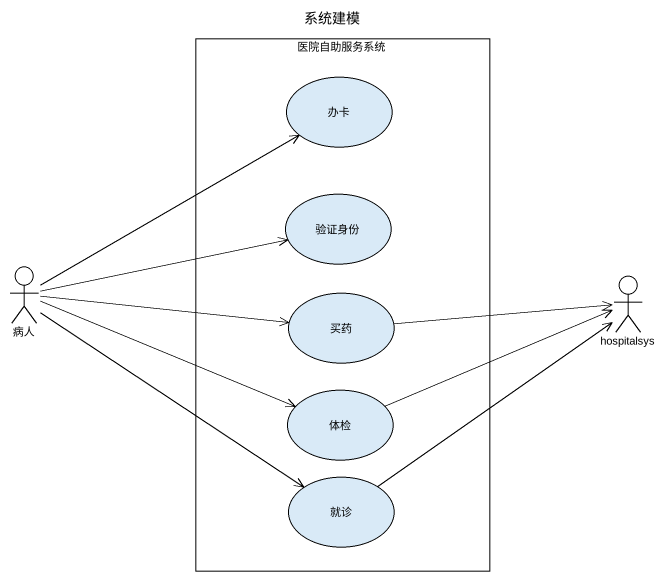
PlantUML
@startuml
title 系统建模
rectangle 医院自助服务系统 {
  usecase 办卡
  usecase 验证身份
  usecase 买药
  usecase 体检
  usecase 就诊
}
actor 病人
actor hospitalsys
病人 -up-> 办卡
病人 -right-> 验证身份
病人 -right-> 买药
病人 -right-> 体检
病人 --> 就诊
买药 -right-> hospitalsys
体检 -right-> hospitalsys
就诊 -up-> hospitalsys
@enduml
